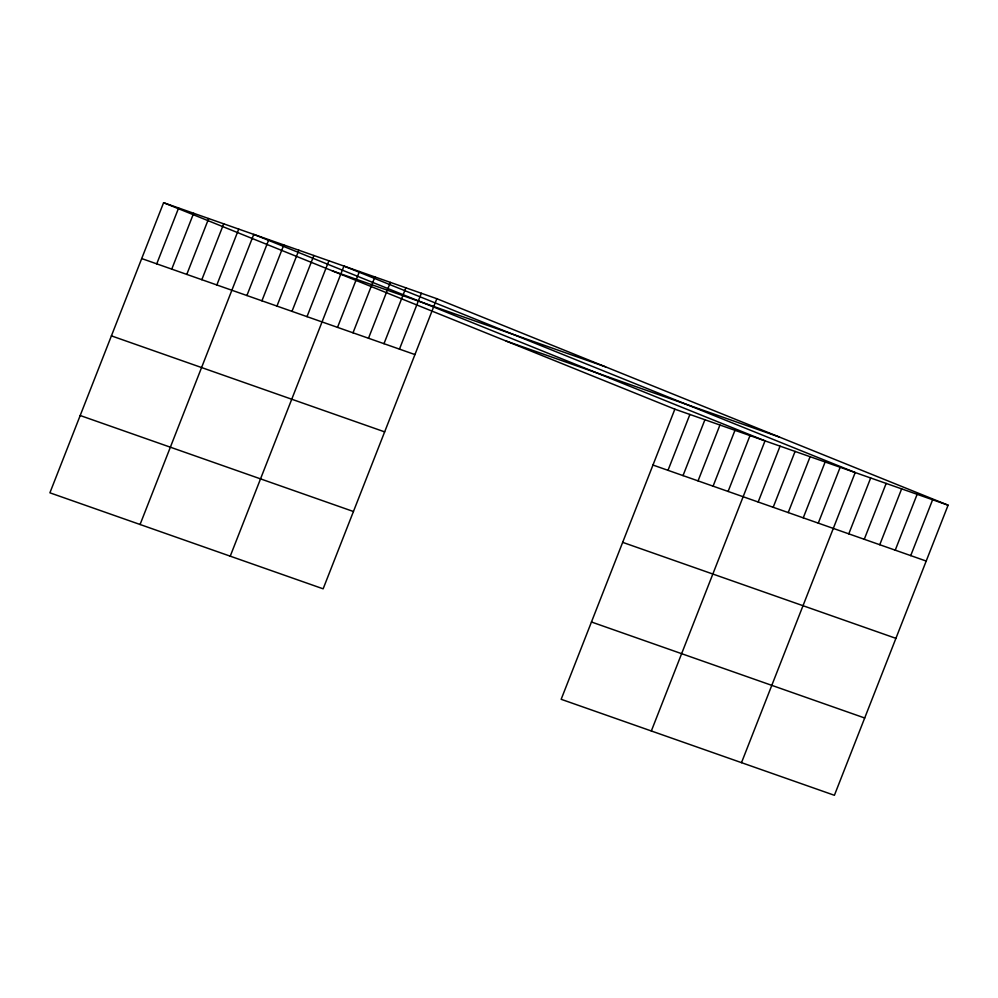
<?xml version="1.0" encoding="UTF-8"?>
<svg xmlns="http://www.w3.org/2000/svg" width="998" height="998" viewBox="0 0 998 998"><rect width="100%" height="100%" fill="white"/><g stroke="black" fill="none" stroke-linecap="round" stroke-linejoin="round"><path stroke-width="1.5" d="M436.837 298.701L163.597 202.706L49.9 492.812L323.14 588.82L436.837 298.701L948.1 505.188L834.403 795.294L561.163 699.299L674.86 409.18L948.1 505.188M156.736 263.846L178.63 207.983M171.756 269.123L193.649 213.26M186.788 274.4L208.682 218.537M201.821 279.69L223.714 223.826M216.84 284.966L238.734 229.103M140.069 524.499L253.766 234.38L765.029 440.866L651.332 730.985M246.905 295.52L268.799 239.657M261.925 300.81L283.819 244.947M276.957 306.087L298.851 250.224M291.99 311.364L313.883 255.5M307.01 316.64L328.903 260.777M230.239 556.173L343.936 266.067L855.199 472.541L741.502 762.659M337.524 327.369L359.417 271.506M353.005 332.808L374.899 276.945M368.499 338.247L390.38 282.384M383.981 343.686L405.874 287.823M399.462 349.125L421.356 293.262M667.999 470.332L689.892 414.469M683.019 475.609L704.912 419.746M698.051 480.886L719.945 425.023M713.083 486.163L734.977 430.3M728.103 491.453L749.997 435.59M758.168 502.006L780.062 446.143M773.188 507.283L795.082 451.42M788.22 512.573L810.114 456.71M803.253 517.85L825.146 461.987M818.273 523.127L840.166 467.264M848.787 533.843L870.68 477.98M864.268 539.282L886.162 483.419M879.762 544.721L901.643 488.858M895.243 550.172L917.137 494.309M910.725 555.612L932.619 499.749M332.309 270.845L605.549 366.84M506.136 341.042L779.388 437.049M141.704 258.569L414.943 354.564M652.966 465.043L926.206 561.051M111.402 335.864L384.654 431.872M622.665 542.351L895.917 638.346M80.189 415.517L353.442 511.512M591.452 621.991L864.705 717.999M163.597 202.706L674.86 409.18"/></g></svg>
